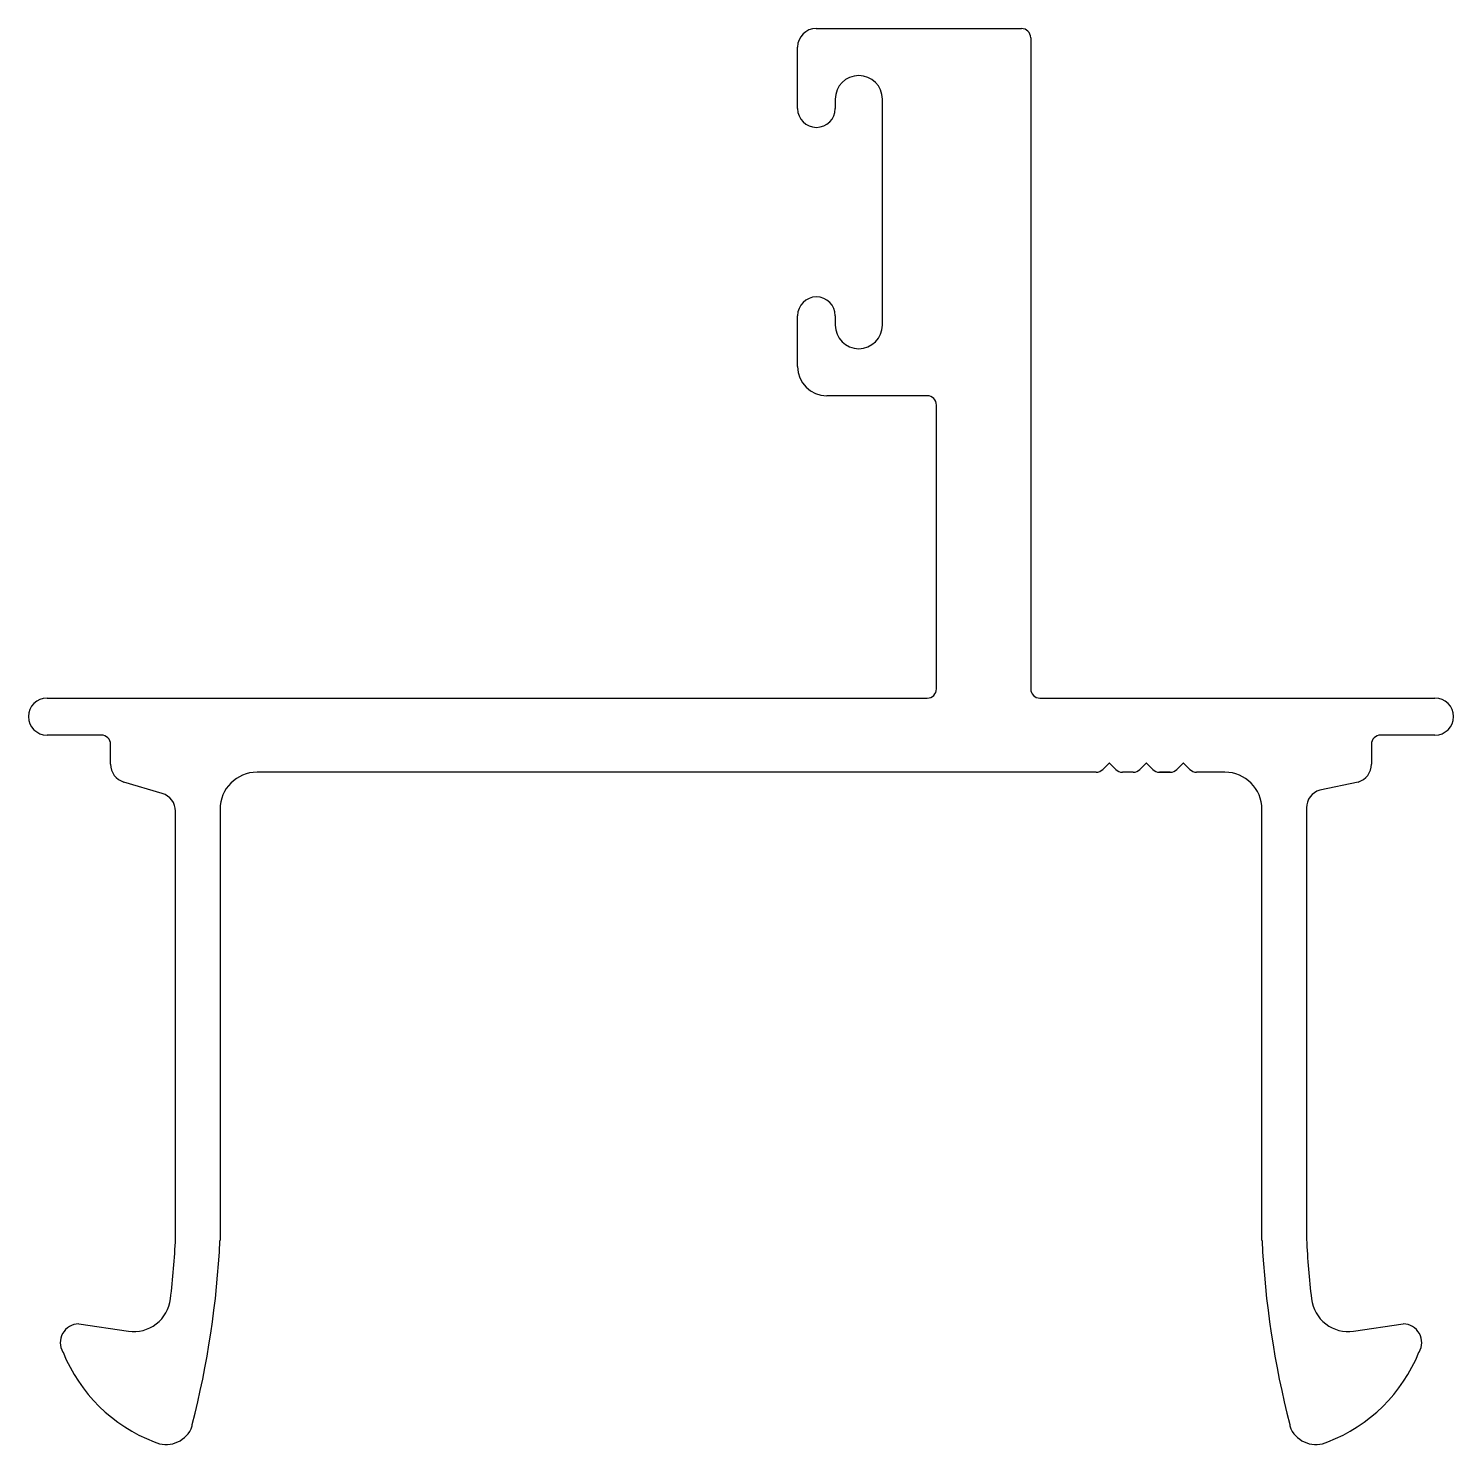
# Model space of a CAD drawing. Extents: x -19.2 to 19.2, y 3.5 to 41.6.
import ezdxf

# ---------------------------------------------------------------- set-up
doc = ezdxf.new("R2010")
doc.units = 0
doc.layers.add('1', color=7, linetype='CONTINUOUS')

msp = doc.modelspace()

# ---------------------------------------------------------------- linework, layer by layer
at = {"layer": '1', "linetype": 'CONTINUOUS'}
for p, q in [((2.052, 41.646), (7.588, 41.646)), ((1.552, 39.487), (1.552, 41.146)), ((7.838, 41.396), (7.838, 23.836)), ((2.568, 39.741), (2.568, 39.487)), ((3.838, 33.645), (3.838, 39.741)), ((1.552, 32.53), (1.552, 33.899)), ((2.568, 33.899), (2.568, 33.645)), ((5.048, 31.74), (2.342, 31.74)), ((5.298, 23.836), (5.298, 31.49)), ((-18.691, 23.586), (5.048, 23.586)), ((8.088, 23.586), (18.742, 23.586)), ((-17.226, 22.586), (-18.691, 22.586)), ((-16.976, 21.8), (-16.976, 22.336)), ((17.027, 22.336), (17.027, 21.8)), ((18.742, 22.586), (17.277, 22.586)), ((9.604, 21.586), (-13.026, 21.586)), ((9.952, 21.83), (9.781, 21.659)), ((10.134, 21.659), (9.963, 21.83)), ((10.604, 21.586), (10.311, 21.586)), ((10.952, 21.83), (10.781, 21.659)), ((11.134, 21.659), (10.963, 21.83)), ((11.604, 21.586), (11.311, 21.586)), ((11.311, 21.586), (11.604, 21.586)), ((11.604, 21.586), (11.311, 21.586)), ((11.311, 21.586), (11.604, 21.586)), ((11.604, 21.586), (11.311, 21.586)), ((11.952, 21.83), (11.781, 21.659)), ((12.134, 21.659), (11.963, 21.83)), ((13.077, 21.586), (12.311, 21.586)), ((12.311, 21.586), (12.311, 21.586)), ((-15.583, 21.012), (-16.619, 21.321)), ((16.67, 21.321), (15.634, 21.102)), ((-15.226, 8.987), (-15.226, 20.533)), ((-14.026, 20.586), (-14.026, 8.958)), ((14.077, 8.958), (14.077, 20.586)), ((15.277, 20.623), (15.277, 8.987)), ((-17.834, 6.704), (-16.498, 6.509)), ((16.549, 6.509), (17.885, 6.704))]:
    msp.add_line(p, q, dxfattribs=at)
for centre, radius, start, end in [((2.052, 41.146), 0.5, 90, 180), ((7.588, 41.396), 0.25, 360, 90), ((3.203, 39.741), 0.635, 360, 180), ((2.06, 39.487), 0.508, 180, 360), ((2.06, 33.899), 0.508, 0, 180), ((3.203, 33.645), 0.635, 180, 0), ((2.342, 32.53), 0.79, 180, 270), ((5.048, 31.49), 0.25, 0, 90), ((5.048, 23.836), 0.25, 270, 0), ((8.088, 23.836), 0.25, 180, 270), ((-18.691, 23.086), 0.5, 90, 270), ((18.742, 23.086), 0.5, 270, 90), ((-17.226, 22.336), 0.25, 360, 90), ((17.277, 22.336), 0.25, 90, 180), ((-16.476, 21.8), 0.5, 180, 253.3971), ((-13.026, 20.586), 1, 90, 180), ((9.604, 21.836), 0.25, 270, 315), ((9.958, 21.825), 0.008, 45, 135), ((10.311, 21.836), 0.25, 225, 270), ((10.604, 21.836), 0.25, 270, 315), ((10.958, 21.825), 0.008, 45, 135), ((11.311, 21.836), 0.25, 225, 270), ((11.604, 21.836), 0.25, 270, 315), ((11.958, 21.825), 0.008, 45, 135), ((12.311, 21.836), 0.25, 225, 270), ((13.077, 20.586), 1, 360, 90), ((16.527, 21.8), 0.5, 286.6029, 0), ((-15.726, 20.533), 0.5, 360, 73.3971), ((15.777, 20.623), 0.5, 106.6029, 180), ((-38.823, 10.148), 23.625, 353.2742, 357.2534), ((-38.823, 10.148), 24.825, 345.6341, 357.2534), ((38.874, 10.148), 24.825, 182.7466, 194.3659), ((38.874, 10.148), 23.625, 182.8155, 186.7258), ((-16.353, 7.498), 1, 261.6864, 353.2742), ((16.404, 7.498), 1, 186.7258, 278.3136), ((-17.834, 6.204), 0.5, 90, 211.4199), ((17.885, 6.204), 0.5, 328.5801, 90), ((-14.239, 7.571), 4.338, 202.0318, 248.8678), ((14.29, 7.571), 4.338, 291.1322, 337.9682), ((-15.483, 4.206), 0.754, 244.8785, 333.7256), ((-15.749, 4.209), 1, 340.363, 347.2666), ((15.8, 4.209), 1, 192.7334, 199.637), ((15.534, 4.206), 0.754, 206.2744, 295.1215)]:
    msp.add_arc(centre, radius, start, end, dxfattribs=at)

doc.saveas('drawing.dxf')
